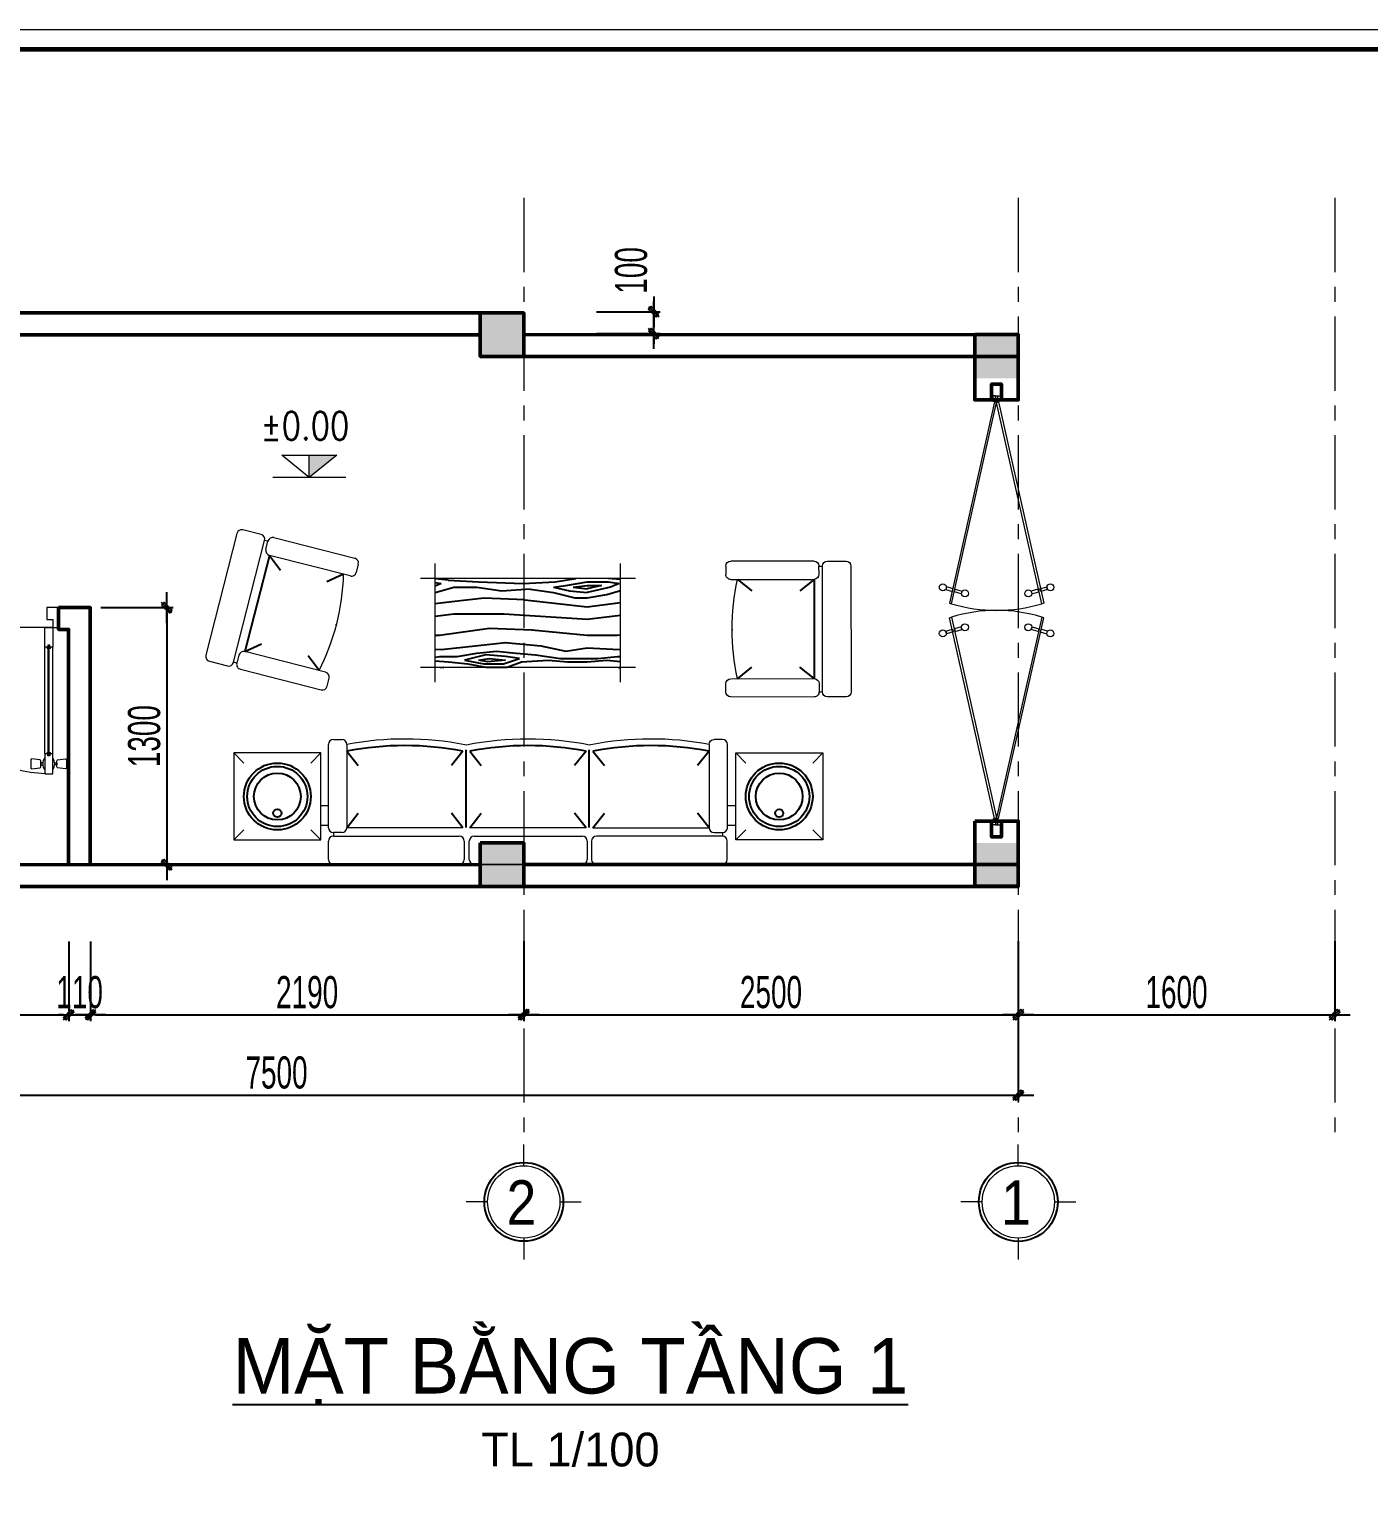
# Model space of a CAD drawing. Header units: millimetres. Extents: x 596422 to 1674380, y -367470 to 58862.
# Drawn here: x 1170166 to 1176937, y -24638 to -17213 of the extents above; entities that cross this region are included whole.
import ezdxf
from ezdxf.enums import TextEntityAlignment as Align

# ---------------------------------------------------------------- set-up
doc = ezdxf.new("R2010")
doc.units = ezdxf.units.MM
doc.header["$LTSCALE"] = 600
doc.header["$MEASUREMENT"] = 0
doc.linetypes.add('CENTER', pattern=[2, 1.25, -0.25, 0.25, -0.25])
doc.layers.get('0').update_dxf_attribs({"lineweight": 0})
doc.layers.get('Defpoints').update_dxf_attribs({"lineweight": 0})
for name, color, linetype, lineweight in [('0.15_Cua', 144, 'Continuous', 15), ('01-noithat', 33, 'Continuous', 15), ('cat1', 30, 'Continuous', 50), ('cot', 40, 'Continuous', 13), ('EG Dim', 8, 'Continuous', 18), ('EG Text2', 7, 'Continuous', 18), ('ISO', 33, 'Continuous', 15), ('LC ISO', 153, 'Continuous', 13), ('LC Text1', 3, 'Continuous', 20), ('LC Text2', 7, 'Continuous', 25), ('noithat', 125, 'Continuous', 9), ('truc', 76, 'CENTER', 9), ('VAT DUNG TV', 253, 'Continuous', 9)]:
    doc.layers.add(name, color=color, linetype=linetype, lineweight=lineweight)
for name, color, linetype in [('Khungten_LCDI', 7, 'Continuous'), ('Kichthuoc', 9, 'Continuous'), ('NETMANH', 44, 'Continuous')]:
    doc.layers.add(name, color=color, linetype=linetype)
doc.styles.add('EG 1', font='VHAVANB.TTF')
doc.styles.add('HOATBIF', font='hoatbif.shx', dxfattribs={"width": 0.65})
doc.styles.add('Khungten', font='VHAVAN.TTF', dxfattribs={"width": 0.9, "height": 5000})
doc.styles.add('LC 1', font='VHAVANB.TTF')
doc.styles.add('T1', font='Vnsimli.shx', dxfattribs={"width": 0.8})
doc.styles.add('Title', font='VHAVAN.TTF', dxfattribs={"width": 0.8})
doc.dimstyles.new('1-100', dxfattribs={"dimscale": 300, "dimtxt": 1.2, "dimasz": 0.25, "dimexe": 0.5, "dimexo": 0, "dimgap": 0.3, "dimtad": 1, "dimdec": 0, "dimzin": 0, "dimdsep": 46, "dimtxsty": 'HOATBIF', "dimblk1": 'DOT', "dimblk2": 'DOT', "dimsah": 1, "dimcen": -1, "dimdle": 1, "dimclrd": 256, "dimclre": 256, "dimclrt": 4, "dimadec": 3, "dimazin": 2, "dimtfac": 0.333333, "dimtdec": 0, "dimtix": 1, "dimtmove": 2, "dimatfit": 3, "dimldrblk": 'DOT', "dimfxl": 1, "dimtvp": 0.833333, "dimtolj": 1, "dimtzin": 0, "dimarcsym": 0})

# ---------------------------------------------------------------- blocks, each defined once
blk = doc.blocks.new('TIEUDE1')
at = {"layer": 'EG Text2', "color": 7, "style": 'EG 1'}
blk.add_attdef('TIªU§Ò', text='', height=5, dxfattribs=at).set_placement((0, 0), align=Align.BOTTOM_CENTER)
blk.add_attdef('TL', text='', height=3, dxfattribs=at).set_placement((0, -2), align=Align.TOP_CENTER)
blk = doc.blocks.new('TTRUC')
at = {"layer": 'ISO'}
for p, q in [((0, 6.37), (0, 10.13)), ((-6.37, 0), (-10.13, 0)), ((6.37, 0), (10.13, 0)), ((0, -6.37), (0, -10.13))]:
    blk.add_line(p, q, dxfattribs=at)
blk.add_circle((0, 0), 6.37, dxfattribs=at)
at = {"layer": 'Kichthuoc'}
blk.add_circle((0, 0), 6.95, dxfattribs=at)
blk = doc.blocks.new('DOT')
at = {"layer": 'Kichthuoc'}
blk.add_line((-3, 0), (3, 0), dxfattribs=at)
at = {"layer": 'Kichthuoc', "color": 4}
blk.add_line((-1, -1), (1, 1), dxfattribs=at)
blk.add_lwpolyline([(0.5, 1), (-1, -0.5), (-0.5, -1), (1, 0.5)], close=True, dxfattribs=at)
blk = doc.blocks.new('*D1135')
at = {"layer": 'Defpoints', "color": 0, "transparency": 16777216}
for p in [(1168475.5, -21824.4), (1170365.2, -21824.4), (1170365.2, -22196.1)]:
    blk.add_point(p, dxfattribs=at)
at = {"layer": 'EG Dim', "lineweight": -2, "transparency": 16777216}
for p, q in [((1168475.5, -21824.4), (1168475.5, -22228.6)), ((1170365.2, -21824.4), (1170365.2, -22228.6)), ((1168501.5, -22196.1), (1170339.2, -22196.1))]:
    blk.add_line(p, q, dxfattribs=at)
at = {"layer": 'EG Dim', "lineweight": -2, "transparency": 16777216, "xscale": 26, "yscale": 26, "zscale": 26, "rotation": 180}
blk.add_blockref('DOT', (1168475.5, -22196.1), dxfattribs=at)
at = {"layer": 'EG Dim', "lineweight": -2, "transparency": 16777216, "xscale": 26, "yscale": 26, "zscale": 26}
blk.add_blockref('DOT', (1170365.2, -22196.1), dxfattribs=at)
at = {"layer": 'EG Dim', "color": 4, "transparency": 16777216, "insert": (1169420.3, -22082.3), "char_height": 162.5, "attachment_point": 5, "style": 'HOATBIF'}
blk.add_mtext('\\A1;1890', dxfattribs=at)
blk = doc.blocks.new('_Dot')
at = {"color": 0, "linetype": 'ByBlock', "lineweight": -2}
blk.add_line((-0.5, 0), (-1, 0), dxfattribs=at)
at = {"color": 0, "linetype": 'ByBlock', "const_width": 0.5}
blk.add_lwpolyline([(-0.25, 0, 1), (0.25, 0, 1)], format="xyb", close=True, dxfattribs=at)
blk = doc.blocks.new('*D1136')
at = {"layer": 'Defpoints', "color": 0, "transparency": 16777216}
for p in [(1172665.6, -21823.9), (1175165.6, -21823.7), (1175165.6, -22195.6)]:
    blk.add_point(p, dxfattribs=at)
at = {"layer": 'EG Dim', "lineweight": -2, "transparency": 16777216}
for p, q in [((1172665.6, -21823.9), (1172665.6, -22228.1)), ((1175165.6, -21823.7), (1175165.6, -22228.1)), ((1172691.6, -22195.6), (1175139.6, -22195.6))]:
    blk.add_line(p, q, dxfattribs=at)
at = {"layer": 'EG Dim', "lineweight": -2, "transparency": 16777216, "xscale": 26, "yscale": 26, "zscale": 26, "rotation": 180}
blk.add_blockref('DOT', (1172665.6, -22195.6), dxfattribs=at)
at = {"layer": 'EG Dim', "lineweight": -2, "transparency": 16777216, "xscale": 26, "yscale": 26, "zscale": 26}
blk.add_blockref('DOT', (1175165.6, -22195.6), dxfattribs=at)
at = {"layer": 'EG Dim', "color": 4, "transparency": 16777216, "insert": (1173915.6, -22081.9), "char_height": 162.5, "attachment_point": 5, "style": 'HOATBIF'}
blk.add_mtext('\\A1;2500', dxfattribs=at)
blk = doc.blocks.new('*D1137')
at = {"layer": 'Defpoints', "color": 0, "transparency": 16777216}
for p in [(1167665.6, -21824.4), (1175165.6, -21823.7), (1175165.6, -22602.3)]:
    blk.add_point(p, dxfattribs=at)
at = {"layer": 'EG Dim', "lineweight": -2, "transparency": 16777216}
for p, q in [((1167665.6, -21824.4), (1167665.6, -22634.8)), ((1175165.6, -21823.7), (1175165.6, -22634.8)), ((1167691.6, -22602.3), (1175139.6, -22602.3))]:
    blk.add_line(p, q, dxfattribs=at)
at = {"layer": 'EG Dim', "lineweight": -2, "transparency": 16777216, "xscale": 26, "yscale": 26, "zscale": 26, "rotation": 180}
blk.add_blockref('DOT', (1167665.6, -22602.3), dxfattribs=at)
at = {"layer": 'EG Dim', "lineweight": -2, "transparency": 16777216, "xscale": 26, "yscale": 26, "zscale": 26}
blk.add_blockref('DOT', (1175165.6, -22602.3), dxfattribs=at)
at = {"layer": 'EG Dim', "color": 4, "transparency": 16777216, "insert": (1171415.6, -22488.6), "char_height": 162.5, "attachment_point": 5, "style": 'HOATBIF'}
blk.add_mtext('\\A1;7500', dxfattribs=at)
blk = doc.blocks.new('*U14')
for p, q in [((30, 640), (30, 100)), ((70, 640), (70, 100)), ((30, 0), (770, 0))]:
    blk.add_line(p, q)
at = {"color": 8, "lineweight": 9}
for p, q in [((47.5, 650), (47.5, 90)), ((52.5, 650), (52.5, 90))]:
    blk.add_line(p, q, dxfattribs=at)
for points in [[(5.1, 669.5), (-34.9, 665.5, -0.443716), (-40.4, 670.5), (-40.4, 709.5, -0.443716), (-34.9, 714.5), (5.1, 710.5, -0.385314), (9.6, 705.5), (9.6, 674.5, -0.385314)], [(94.9, 669.5), (134.9, 665.5, 0.443716), (140.4, 670.5), (140.4, 709.5, 0.443716), (134.9, 714.5), (94.9, 710.5, 0.385314), (90.4, 705.5), (90.4, 674.5, 0.385314)]]:
    blk.add_lwpolyline(points, format="xyb", close=True)
for points in [[(20.3, 685), (9.6, 685), (9.6, 695), (20.3, 695)], [(55, 640), (70, 640), (70, 740), (30, 740), (30, 640), (45, 640), (45, 650), (55, 650), (55, 640)], [(79.7, 685), (90.4, 685), (90.4, 695), (79.7, 695)], [(55, 100), (70, 100), (70, 0), (30, 0), (30, 100), (45, 100), (45, 90), (55, 90), (55, 100)]]:
    blk.add_lwpolyline(points)
for points in [[(30, 0), (0, 0), (0, -100), (60, -100), (60, -40), (30, -40)], [(770, 0), (800, 0), (800, -100), (740, -100), (740, -40), (770, -40)]]:
    blk.add_lwpolyline(points, close=True)
for centre, start, end in [((70, 690), 143.1301, 216.8699), ((30, 690), 323.1301, 36.8699)]:
    blk.add_arc(centre, 50, start, end)
for centre, radius, start, end in [((30, 0), 740, 0, 90), ((47, 640.9), 8.25, 186.43423, 273.2898), ((53, 640.9), 8.25, 266.7102, 353.56577), ((47, 99.1), 8.25, 86.7102, 173.56577), ((53, 99.1), 8.25, 6.43423, 93.2898)]:
    blk.add_arc(centre, radius, start, end, dxfattribs=at)
blk = doc.blocks.new('LCDI-new')
at = {"layer": 'Defpoints', "lineweight": 0}
blk.add_lwpolyline([(-1626044.71, 488105.01), (-1626044.71, 488402.01), (-1625624.71, 488402.01), (-1625624.71, 488105.01)], close=True, dxfattribs=at)
at = {"layer": 'Khungten_LCDI', "color": 5, "lineweight": 60}
blk.add_lwpolyline([(-1626032.71, 488107.01), (-1626032.71, 488400.01), (-1625626.71, 488400.01), (-1625626.71, 488107.01)], close=True, dxfattribs=at)
at = {"color": 2, "style": 'Title', "width": 1.824646}
for tag, p, p2 in [('TENBANVE1', (-1625663.58, 488164.65), (-1625629.32, 488164.65)), ('TENBANVE2', (-1625663.58, 488157.89), (-1625629.32, 488157.89))]:
    blk.add_attdef(tag, text='', height=2.5, dxfattribs=at).set_placement(p, p2, align=Align.FIT)
at = {"color": 7, "style": 'Khungten', "width": 0.8}
for tag, p in [('REVISION', (-1625637.72, 488146.05)), ('NGAYHT', (-1625637.25, 488137.42))]:
    blk.add_attdef(tag, text='', height=2, dxfattribs=at).set_placement(p, align=Align.CENTER)
at = {"color": 2, "style": 'Title', "width": 0.7}
blk.add_attdef('SOBANVE', text='', height=2.5, dxfattribs=at).set_placement((-1625637.09, 488114.55), align=Align.CENTER)
blk = doc.blocks.new('b11')
for p, q in [((362.6, 2122.4), (362.6, 2028.1)), ((2353.6, 2147.5), (387.6, 2147.5)), ((1048.7, 2028.1), (1048.7, 2122.4)), ((1070.4, 2028.1), (1070.4, 2122.4)), ((1095.5, 2147.5), (1641.9, 2147.5)), ((1666.9, 2122.4), (1666.9, 2028.1)), ((1692.5, 2028.1), (1692.5, 2122.4)), ((1717.5, 2147.5), (2353.6, 2147.5)), ((2378.7, 2122.4), (2378.7, 2028.1)), ((362.1, 1960.7), (362.1, 1539.5)), ((387.1, 1985.7), (387.6, 2003.1)), ((429.6, 1985.7), (387.1, 1985.7)), ((387.6, 2003.1), (1023.7, 2003.1)), ((454.6, 1539.5), (454.6, 1960.7)), ((1042.5, 1960.7), (454.6, 1960.7)), ((1076.7, 1960.7), (1664.5, 1960.7)), ((1641.9, 2003.1), (1095.5, 2003.1)), ((1698.8, 1960.7), (2286.6, 1960.7)), ((2353.6, 2003.1), (1717.5, 2003.1)), ((2286.6, 1539.5), (2286.6, 1960.7)), ((2311.6, 1985.7), (2354.1, 1985.7)), ((2354.1, 1985.7), (2353.6, 2003.1)), ((2379.1, 1960.7), (2379.1, 1539.5)), ((387.1, 1514.5), (429.6, 1514.5)), ((1051.9, 1541.3), (1059.6, 1542.8)), ((1681.6, 1542.8), (1689.3, 1541.3)), ((2286.6, 1538.7), (2281.9, 1538.7)), ((2354.1, 1514.5), (2311.6, 1514.5)), ((-262.8, 637.7), (-263.4, 1273.8)), ((-238.3, 1298.9), (-144.1, 1299)), ((-101.6, 1274.4), (-119, 1273.9)), ((-119, 1273.9), (-118.4, 637.8)), ((-101.6, 1232), (-101.6, 1274.4)), ((-76.6, 1299.5), (344.6, 1299.9)), ((369.7, 1274.9), (369.7, 1232.4)), ((2824.2, 1159.8), (2416.1, 1263.9)), ((344.7, 1207.3), (-76.5, 1206.9)), ((901.9, 1225.4), (901.9, 625.4)), ((1839.4, 1225.4), (1839.4, 625.4)), ((2385.6, 1245.8), (2375.1, 1204.7)), ((826.9, 1150.4), (1914.4, 1150.4)), ((2393.2, 1174.2), (2801.3, 1070.1)), ((2859, 1124.5), (2701.7, 508.2)), ((2831.8, 1088.2), (2842.3, 1129.3)), ((2842.3, 1129.3), (2859, 1124.5)), ((2980.8, 1119.3), (2889.5, 1142.6)), ((333.7, 1058.9), (336.1, 1058.9)), ((2841.7, 472.5), (2998.9, 1088.9)), ((2367.3, 1027.7), (2364.9, 1028.3)), ((333.8, 960.6), (336.2, 960.6)), ((2343, 932.4), (2340.6, 933.1)), ((333.9, 862.4), (336.3, 862.4)), ((2318.7, 837.2), (2316.3, 837.8)), ((-101.1, 679.8), (-101, 637.4)), ((345.1, 705.3), (-76, 704.9)), ((370.2, 637.8), (370.2, 680.3)), ((826.9, 700.4), (1914.4, 700.4)), ((2228.2, 628.5), (2238.7, 669.7)), ((2269.1, 687.8), (2677.2, 583.7)), ((-143.4, 612.8), (-237.7, 612.7)), ((-101, 637.4), (-118.4, 637.8)), ((-75.9, 612.3), (345.2, 612.7)), ((2654.3, 494), (2246.2, 598.1)), ((2695.3, 553.2), (2684.8, 512)), ((2684.8, 512), (2701.7, 508.2)), ((2719.8, 477.7), (2811.2, 454.4))]:
    blk.add_line(p, q)
for points in [[(-119.8, 1583), (-119.8, 2022.6), (319.8, 2022.6), (319.8, 1583)], [(2857.1, 1583), (2857.1, 2022.6), (2417.5, 2022.6), (2417.5, 1583)]]:
    blk.add_lwpolyline(points, close=True)
for points in [[(-69.1, 1971.9), (-119.8, 2022.6)], [(269.1, 1971.9), (319.8, 2022.6)], [(2468.2, 1971.9), (2417.5, 2022.6)], [(2806.4, 1971.9), (2857.1, 2022.6)], [(319.8, 1950), (362.1, 1950)], [(2379.1, 1950), (2417.5, 1950)], [(319.8, 1850), (362.1, 1850)], [(2379.1, 1850), (2417.5, 1850)], [(-119.8, 1583), (-69.1, 1633.7)], [(269.1, 1633.7), (319.8, 1583)], [(2468.2, 1633.7), (2417.5, 1583)], [(2857.1, 1583), (2806.4, 1633.7)]]:
    blk.add_lwpolyline(points)
for centre, major_axis, start_param, end_param in [((387.6, 2122.4), (-17.7, -17.7), 3.926991, 5.497787), ((1023.7, 2122.4), (17.7, -17.7), 0.785398, 2.356194), ((1095.5, 2122.4), (-17.7, -17.7), 3.926991, 5.497787), ((1641.9, 2122.4), (17.7, -17.7), 0.785398, 2.356194), ((1717.5, 2122.4), (-17.7, -17.7), 3.926991, 5.497787), ((2353.6, 2122.4), (17.7, -17.7), 0.785398, 2.356194), ((387.6, 2028.1), (-17.7, -17.7), 5.497787, 7.068583), ((1023.7, 2028.1), (17.7, -17.7), -0.785398, 0.785398), ((1095.5, 2028.1), (17.7, -17.7), 3.926991, 5.497787), ((1641.9, 2028.1), (-17.7, -17.7), 0.785398, 2.356194), ((1717.5, 2028.1), (17.7, -17.7), 3.926991, 5.497787), ((2353.6, 2028.1), (-17.7, -17.7), 0.785398, 2.356194), ((387.1, 1960.7), (-17.7, -17.7), 3.926991, 5.497787), ((429.6, 1960.7), (17.7, -17.7), 0.785398, 2.356194), ((2311.6, 1960.7), (-17.7, -17.7), 3.926991, 5.497787), ((2354.1, 1960.7), (17.7, -17.7), 0.785398, 2.356194), ((387.1, 1539.5), (-17.7, -17.7), 5.497787, 7.068583), ((748.6, 3116.4), (-1134.2, -1134.2), 0.601126, 0.975684), ((1370.6, 3116.4), (1134.2, -1134.2), -0.98054, -0.590256), ((1992.7, 3116.4), (1134.2, -1134.2), -0.975684, -0.601126), ((2311.6, 1539.5), (-17.7, -17.7), 5.497787, 7.068583), ((2354.1, 1539.5), (-17.7, -17.7), 0.785398, 2.356194), ((2409.9, 1239.6), (-21.5, -12.8), 3.926076, 5.496872), ((2399.4, 1198.5), (12.8, -21.5), 3.926076, 5.496872), ((3439.1, 648.3), (1101.9, -281), 2.918938, 3.364057), ((2818, 1135.5), (-21.5, -12.8), 2.355279, 3.926076), ((2883.3, 1118.4), (-21.5, -12.8), 3.926076, 5.496872), ((2974.6, 1095), (12.8, -21.5), 0.784483, 2.355279), ((2807.5, 1094.4), (-21.5, -12.8), 0.784483, 2.355279), ((2262.9, 663.5), (12.8, -21.5), 2.355279, 3.926076), ((2252.4, 622.3), (12.8, -21.5), 3.926076, 5.496872), ((2671, 559.4), (12.8, -21.5), 0.784483, 2.355279), ((2660.5, 518.2), (12.8, -21.5), -0.786313, 0.784483), ((2726, 502), (12.8, -21.5), 3.926076, 5.496872), ((2817.4, 478.7), (-21.5, -12.8), 0.784483, 2.355279)]:
    blk.add_ellipse(centre, major_axis=major_axis, ratio=1, start_param=start_param, end_param=end_param)
at = {"extrusion": (0, 0, -1)}
for centre, major_axis, start_param, end_param in [((429.6, 1539.5), (17.7, -17.7), 5.497787, 7.068583), ((-238.3, 1273.8), (-17.7, -17.7), 0.784483, 2.355279), ((-144, 1273.9), (17.7, -17.7), 3.926076, 5.496872), ((-76.5, 1274.5), (17.7, -17.7), 2.355279, 3.926076), ((344.6, 1274.8), (17.7, -17.7), 3.926076, 5.496872), ((-76.5, 1232), (17.7, -17.7), 0.784483, 2.355279), ((-798.5, 955.3), (-1137.2, -0.9), 2.918938, 3.364057), ((344.6, 1232.4), (-17.7, -17.7), 3.926076, 5.496872), ((-76, 679.9), (-17.7, -17.7), 0.784483, 2.355279), ((345.1, 680.3), (-17.7, -17.7), 2.355279, 3.926076), ((-237.7, 637.7), (17.7, -17.7), 0.784483, 2.355279), ((-143.5, 637.8), (-17.7, -17.7), 3.926076, 5.496872), ((-76, 637.4), (-17.7, -17.7), -0.786313, 0.784483), ((345.2, 637.8), (-17.7, -17.7), 3.926076, 5.496872)]:
    blk.add_ellipse(centre, major_axis=major_axis, ratio=1, start_param=start_param, end_param=end_param, dxfattribs=at)
at = {"layer": 'NETMANH'}
for p, q in [((454.6, 1960.7), (513, 1888.1)), ((1042.5, 1960.7), (984.1, 1888.1)), ((1060.3, 1960), (1060.3, 1567)), ((1076.7, 1960.7), (1135.1, 1888.1)), ((1076.7, 1960.7), (1135.1, 1888.1)), ((1664.5, 1960.7), (1606.1, 1888.1)), ((1682.3, 1960), (1682.3, 1567)), ((1698.8, 1960.7), (1757.2, 1888.1)), ((2286.6, 1960.7), (2228.2, 1888.1)), ((454.6, 1573.8), (513, 1646.4)), ((1042.5, 1573.8), (984.1, 1646.4)), ((1076.7, 1573.8), (1135.1, 1646.4)), ((1664.5, 1573.8), (1606.1, 1646.4)), ((1698.8, 1573.8), (1757.2, 1646.4)), ((2286.6, 1573.8), (2228.2, 1646.4)), ((-76, 704.9), (-76.5, 1206.9)), ((-76.5, 1206.9), (-3.9, 1148.6)), ((310.4, 1207.3), (237.9, 1148.8)), ((2426.5, 1165.7), (2482.3, 1091.2)), ((2677.2, 583.7), (2801.3, 1070.1)), ((2801.3, 1070.1), (2716.6, 1031.4)), ((-76, 704.9), (-3.5, 763.4)), ((310.8, 705.3), (238.2, 763.6)), ((2302.4, 679.3), (2387.1, 717.9)), ((2677.2, 583.7), (2621.3, 658.2))]:
    blk.add_line(p, q, dxfattribs=at)
for points in [[(912.2, 1150.4), (901.9, 1149.9)], [(971.5, 1113.7), (901.9, 1120.1)], [(1070.7, 1122.8), (971.7, 1113.8)], [(1169.6, 1122.7), (1070.6, 1122.7)], [(1268.5, 1113.7), (1169.5, 1122.7)], [(1403.7, 1122.7), (1268.7, 1113.7)], [(1475.7, 1149.6), (1403.7, 1122.6)], [(1493.6, 1131.7), (1412.6, 1104.7)], [(1583.6, 1149.7), (1475.6, 1149.7)], [(1484.4, 1113.7), (1574.4, 1122.7)], [(1565.7, 1104.8), (1484.7, 1113.8)], [(1592.6, 1131.7), (1493.6, 1131.7)], [(1574.5, 1122.7), (1619.5, 1113.7)], [(1673.5, 1131.7), (1583.5, 1149.7)], [(1691.8, 1113.7), (1592.8, 1131.7)], [(1772.5, 1122.7), (1673.5, 1131.7)], [(1839.4, 1116.7), (1772.5, 1122.7)], [(1799.7, 1149.6), (1793.9, 1150.4)], [(1812.2, 1150.4), (1799.5, 1149.7)], [(917.6, 1095.7), (901.9, 1095.7)], [(908.8, 1059.5), (901.9, 1058.7)], [(1070.9, 1050.6), (908.9, 1059.6)], [(1016.7, 1104.8), (917.7, 1095.8)], [(1205.6, 1104.7), (1070.6, 1104.7), (1016.6, 1104.7)], [(1178.8, 1068.7), (1070.8, 1050.7)], [(1304.6, 1041.7), (1178.6, 1068.7)], [(1331.5, 1086.6), (1205.5, 1104.6)], [(1484.8, 1023.7), (1304.8, 1041.7)], [(1430.5, 1077.7), (1331.5, 1086.7)], [(1412.6, 1104.7), (1484.6, 1095.7)], [(1529.5, 1068.7), (1430.5, 1077.7)], [(1637.2, 1041.8), (1484.2, 1023.8)], [(1484.5, 1095.7), (1583.5, 1086.7)], [(1628.7, 1077.8), (1529.7, 1068.8)], [(1619.6, 1113.7), (1565.6, 1104.7)], [(1583.7, 1086.7), (1691.7, 1113.7)], [(1727.4, 1095.7), (1628.4, 1077.7)], [(1808.8, 1059.5), (1637.8, 1041.5)], [(1817.6, 1095.7), (1727.6, 1095.7)], [(1839.4, 1057.9), (1808.9, 1059.6)], [(1839.4, 1097.7), (1817.7, 1095.8)], [(917.5, 987.6), (901.9, 985.3)], [(1070.6, 987.7), (917.6, 987.7)], [(1349.9, 960.6), (1070.9, 987.6)], [(1817.5, 987.6), (1565.5, 951.6)], [(1839.4, 987.7), (1817.6, 987.7)], [(1070.6, 906.6), (901.9, 886.4)], [(1493.1, 879.2), (1070.1, 906.2)], [(1565.6, 951.9), (1349.6, 960.9)], [(1070.6, 843.7), (901.9, 822.6)], [(1385.9, 807.9), (1070.9, 843.9)], [(1745.6, 879.7), (1493.6, 879.7)], [(1754.5, 816.8), (1592.5, 798.8)], [(1839.4, 890.9), (1745.6, 879.6)], [(1839.4, 827.3), (1754.6, 816.7)], [(971.6, 780.8), (901.9, 760.8)], [(908.6, 726.6), (953.6, 744.6)], [(953.5, 744.6), (1070.5, 771.6)], [(1070.4, 798.7), (971.4, 780.7)], [(998.6, 735.7), (1070.6, 753.7)], [(1133.6, 798.7), (1070.6, 798.7)], [(1142.6, 744.7), (1070.6, 753.7)], [(1142.6, 744.7), (1070.6, 735.7)], [(1160.8, 762.7), (1070.8, 771.7)], [(1241.6, 771.7), (1133.6, 798.7)], [(1241.7, 744.6), (1160.7, 762.6)], [(1241.5, 744.6), (1178.5, 735.6)], [(1358.7, 753.8), (1241.7, 771.8)], [(1502.9, 762.6), (1358.9, 753.6)], [(1592.5, 798.5), (1385.5, 807.5)], [(1628.5, 744.6), (1502.5, 762.6)], [(1745.6, 744.7), (1628.6, 744.7)], [(1839.4, 771.5), (1745.6, 744.8)], [(901.9, 706.1), (964, 700.4)], [(962.6, 717.7), (908.6, 726.7)], [(1070.6, 717.7), (962.6, 717.7)], [(1070.6, 735.7), (998.6, 735.7)], [(1178.8, 735.7), (1070.8, 717.7)], [(1232.6, 717.7), (1129.1, 700.4)], [(1394.3, 726.6), (1232.3, 717.6)], [(1619.6, 717.6), (1394.6, 726.6)], [(1772.9, 708.6), (1619.9, 717.6)], [(1772.5, 708.7), (1839.4, 702.7)], [(1808.6, 726.6), (1839.4, 738.9)], [(1839.4, 721.5), (1808.6, 726.7)]]:
    blk.add_lwpolyline(points, dxfattribs=at)
for centre, radius in [((100, 1802.8), 169.1), ((100, 1802.8), 152.2), ((2637.3, 1802.8), 169.1), ((2637.3, 1802.8), 152.2), ((100, 1802.8), 118.4), ((100, 1887.4), 20.3), ((2637.3, 1802.8), 118.4), ((2637.3, 1887.4), 20.3)]:
    blk.add_circle(centre, radius, dxfattribs=at)
for centre, major_axis, start_param, end_param in [((748.6, 3099.7), (-1098.8, -1098.8), 0.595113, 0.975684), ((1370.6, 3099.7), (-1098.8, -1098.8), 0.595113, 0.975684), ((1992.7, 3099.7), (1098.8, -1098.8), -0.975684, -0.595113)]:
    blk.add_ellipse(centre, major_axis=major_axis, ratio=1, start_param=start_param, end_param=end_param, dxfattribs=at)
blk = doc.blocks.new('Caodo1')
at = {"layer": 'LC Text1'}
blk.add_hatch(color=256, dxfattribs=at).paths.add_polyline_path([(0, 200), (0, 0), (243, 200)])
for p, q in [((0, 0), (0, 200)), ((324, 0), (-324, 0))]:
    blk.add_line(p, q, dxfattribs=at)
blk.add_lwpolyline([(-243, 200), (243, 200), (0, 0), (0, 0)], close=True, dxfattribs=at)
at = {"layer": 'LC Text1', "style": 'T1', "width": 0.8}
blk.add_attdef('%%P0,00', text='', height=250, dxfattribs=at).set_placement((-39, 460), align=Align.MIDDLE_CENTER)
blk = doc.blocks.new('*D1057')
at = {"layer": 'Defpoints', "color": 0, "transparency": 16777216}
for p in [(1173033, -18640.8), (1173322.4, -18640.8), (1173033, -18750.8)]:
    blk.add_point(p, dxfattribs=at)
at = {"layer": 'EG Dim', "lineweight": -2, "transparency": 16777216}
for p, q in [((1173322.4, -18614.8), (1173322.4, -18588.8)), ((1173033, -18640.8), (1173354.9, -18640.8)), ((1173322.4, -18750.8), (1173322.4, -18640.8)), ((1173033, -18750.8), (1173354.9, -18750.8)), ((1173322.4, -18776.8), (1173322.4, -18802.8))]:
    blk.add_line(p, q, dxfattribs=at)
at = {"layer": 'EG Dim', "lineweight": -2, "transparency": 16777216, "xscale": 26, "yscale": 26, "zscale": 26}
for p, rotation in [((1173322.4, -18640.8), 270), ((1173322.4, -18750.8), 90)]:
    blk.add_blockref('DOT', p, dxfattribs=dict(at, rotation=rotation))
at = {"layer": 'EG Dim', "color": 4, "transparency": 16777216, "insert": (1173208.7, -18431.4), "char_height": 162.5, "attachment_point": 5, "rotation": 90, "style": 'HOATBIF'}
blk.add_mtext('\\A1;100', dxfattribs=at)
blk = doc.blocks.new('*D1052')
at = {"layer": 'Defpoints', "color": 0, "transparency": 16777216}
for p in [(1170365.2, -21824.4), (1170475.2, -21824.4), (1170475.2, -22196.1)]:
    blk.add_point(p, dxfattribs=at)
at = {"layer": 'EG Dim', "lineweight": -2, "transparency": 16777216}
for p, q in [((1170365.2, -21824.4), (1170365.2, -22228.6)), ((1170475.2, -21824.4), (1170475.2, -22228.6)), ((1170339.2, -22196.1), (1170313.2, -22196.1)), ((1170365.2, -22196.1), (1170475.2, -22196.1)), ((1170501.2, -22196.1), (1170527.2, -22196.1))]:
    blk.add_line(p, q, dxfattribs=at)
at = {"layer": 'EG Dim', "lineweight": -2, "transparency": 16777216, "xscale": 26, "yscale": 26, "zscale": 26}
blk.add_blockref('DOT', (1170365.2, -22196.1), dxfattribs=at)
at = {"layer": 'EG Dim', "lineweight": -2, "transparency": 16777216, "xscale": 26, "yscale": 26, "zscale": 26, "rotation": 180}
blk.add_blockref('DOT', (1170475.2, -22196.1), dxfattribs=at)
at = {"layer": 'EG Dim', "color": 4, "transparency": 16777216, "insert": (1170420.2, -22082.3), "char_height": 162.5, "attachment_point": 5, "style": 'HOATBIF'}
blk.add_mtext('\\A1;110', dxfattribs=at)
blk = doc.blocks.new('*D1053')
at = {"layer": 'Defpoints', "color": 0, "transparency": 16777216}
for p in [(1170475.2, -21824.4), (1172665.6, -21823.9), (1172665.6, -22196.1)]:
    blk.add_point(p, dxfattribs=at)
at = {"layer": 'EG Dim', "lineweight": -2, "transparency": 16777216}
for p, q in [((1170475.2, -21824.4), (1170475.2, -22228.6)), ((1172665.6, -21823.9), (1172665.6, -22228.6)), ((1170501.2, -22196.1), (1172639.6, -22196.1))]:
    blk.add_line(p, q, dxfattribs=at)
at = {"layer": 'EG Dim', "lineweight": -2, "transparency": 16777216, "xscale": 26, "yscale": 26, "zscale": 26, "rotation": 180}
blk.add_blockref('DOT', (1170475.2, -22196.1), dxfattribs=at)
at = {"layer": 'EG Dim', "lineweight": -2, "transparency": 16777216, "xscale": 26, "yscale": 26, "zscale": 26}
blk.add_blockref('DOT', (1172665.6, -22196.1), dxfattribs=at)
at = {"layer": 'EG Dim', "color": 4, "transparency": 16777216, "insert": (1171570.4, -22082.3), "char_height": 162.5, "attachment_point": 5, "style": 'HOATBIF'}
blk.add_mtext('\\A1;2190', dxfattribs=at)
blk = doc.blocks.new('cuongluc')
at = {"layer": 'VAT DUNG TV'}
for points in [[(-6, -16), (-6, 0), (-22, 0), (-22, -16)], [(6, 0), (6, -32), (-6, -32), (-6, 0)], [(6, -16), (6, 0), (22, 0), (22, -16)], [(-10.7, -34.2), (-270.7, -1190.2), (-259.3, -1194.1), (0.7, -38.1)], [(-6, -16), (-6, -32), (-22, -32), (-22, -16)], [(12, -34.2), (272, -1190.2), (260.7, -1194.1), (0.7, -38.1)], [(-286.9, -1097.3), (-291.1, -1112.7), (-252.5, -1123.3), (-248.3, -1107.8)], [(-198.1, -1121.5), (-202.4, -1136.9), (-240.9, -1126.4), (-236.7, -1111)], [(199.5, -1121.5), (203.7, -1136.9), (242.3, -1126.4), (238.1, -1111)], [(288.2, -1097.3), (292.4, -1112.7), (253.8, -1123.3), (249.6, -1107.8)], [(-287.2, -1366.8), (-291.4, -1351.4), (-252.8, -1340.9), (-248.6, -1356.3)], [(-10.7, -2429), (-270.7, -1275.2), (-259.3, -1271.3), (0.7, -2425.1)], [(-198.5, -1342.6), (-202.7, -1327.2), (-241.3, -1337.7), (-237, -1353.1)], [(12, -2429), (272, -1275.2), (260.7, -1271.3), (0.7, -2425.1)], [(199.8, -1342.6), (204, -1327.2), (242.6, -1337.7), (238.4, -1353.1)], [(288.5, -1366.8), (292.7, -1351.4), (254.1, -1340.9), (249.9, -1356.3)], [(-6, -2448), (-6, -2432), (-22, -2432), (-22, -2448)], [(6, -2464), (6, -2432), (-6, -2432), (-6, -2464)], [(-6, -2448), (-6, -2464), (-22, -2464), (-22, -2448)], [(6, -2448), (6, -2464), (22, -2464), (22, -2448)]]:
    blk.add_lwpolyline(points, close=True, dxfattribs=at)
for centre in [(-308.3, -1099.8), (309.6, -1099.8), (-181, -1134.5), (182.3, -1134.5), (-308.6, -1364.4), (-181.3, -1329.6), (182.6, -1329.6), (309.9, -1364.4)]:
    blk.add_circle(centre, 20, dxfattribs=at)
for centre, radius, start, end in [((0.7, -322.7), 909.3, 253.38478, 286.61522), ((0.7, -2110.6), 878.6, 72.78618, 107.21382)]:
    blk.add_arc(centre, radius, start, end, dxfattribs=at)
blk = doc.blocks.new('*D1046')
at = {"layer": 'Defpoints', "color": 0, "transparency": 16777216}
for p in [(1170526.6, -20136.7), (1170526.7, -21436.7), (1170860.9, -21436.7)]:
    blk.add_point(p, dxfattribs=at)
at = {"layer": 'EG Dim', "lineweight": -2, "transparency": 16777216}
for p, q in [((1170526.6, -20136.7), (1170893.4, -20136.7)), ((1170860.9, -20162.7), (1170860.9, -21410.7)), ((1170526.7, -21436.7), (1170893.4, -21436.7))]:
    blk.add_line(p, q, dxfattribs=at)
at = {"layer": 'EG Dim', "lineweight": -2, "transparency": 16777216, "xscale": 26, "yscale": 26, "zscale": 26}
for p, rotation in [((1170860.9, -20136.7), 90), ((1170860.9, -21436.7), 270)]:
    blk.add_blockref('DOT', p, dxfattribs=dict(at, rotation=rotation))
at = {"layer": 'EG Dim', "color": 4, "transparency": 16777216, "insert": (1170747.1, -20786.7), "char_height": 162.5, "attachment_point": 5, "rotation": 90, "style": 'HOATBIF'}
blk.add_mtext('\\A1;1300', dxfattribs=at)
blk = doc.blocks.new('*D1026')
at = {"layer": 'Defpoints', "color": 0, "transparency": 16777216}
for p in [(1175165.6, -21823.9), (1176765.6, -21823.9), (1176765.6, -22195.6)]:
    blk.add_point(p, dxfattribs=at)
at = {"layer": 'EG Dim', "lineweight": -2, "transparency": 16777216}
for p, q in [((1175165.6, -21823.9), (1175165.6, -22228.1)), ((1176765.6, -21823.9), (1176765.6, -22228.1)), ((1175191.6, -22195.6), (1176739.6, -22195.6))]:
    blk.add_line(p, q, dxfattribs=at)
at = {"layer": 'EG Dim', "lineweight": -2, "transparency": 16777216, "xscale": 26, "yscale": 26, "zscale": 26, "rotation": 180}
blk.add_blockref('DOT', (1175165.6, -22195.6), dxfattribs=at)
at = {"layer": 'EG Dim', "lineweight": -2, "transparency": 16777216, "xscale": 26, "yscale": 26, "zscale": 26}
blk.add_blockref('DOT', (1176765.6, -22195.6), dxfattribs=at)
at = {"layer": 'EG Dim', "color": 4, "transparency": 16777216, "insert": (1175965.6, -22081.9), "char_height": 162.5, "attachment_point": 5, "style": 'HOATBIF'}
blk.add_mtext('\\A1;1600', dxfattribs=at)

msp = doc.modelspace()

# ---------------------------------------------------------------- hatches: boundary and pattern name
at = {"layer": 'cot', "transparency": 33554687}
h = msp.add_hatch(color=256, dxfattribs=at)
h.dxf.hatch_style = 1
h.paths.add_polyline_path([(1172445.3, -18866.5), (1172665.3, -18866.5), (1172665.3, -18646.5), (1172445.3, -18646.5)])
h = msp.add_hatch(color=256, dxfattribs=at)
h.dxf.hatch_style = 1
h.paths.add_polyline_path([(1174945.3, -18976.5), (1175165.3, -18976.5), (1175165.3, -18756.5), (1174945.3, -18756.5)])
h = msp.add_hatch(color=256, dxfattribs=at)
h.dxf.hatch_style = 1
h.paths.add_polyline_path([(1172445.6, -21546.5), (1172665.6, -21546.5), (1172665.6, -21326.5), (1172445.6, -21326.5)])
h = msp.add_hatch(color=256, dxfattribs=at)
h.dxf.hatch_style = 1
h.paths.add_polyline_path([(1174945.6, -21546.5), (1175165.6, -21546.5), (1175165.6, -21326.5), (1174945.6, -21326.5)])

# ---------------------------------------------------------------- linework, layer by layer
at = {"layer": 'cat1'}
for p, q in [((1172665.4, -18646.5), (1167665.4, -18646.9)), ((1172445.4, -18756.5), (1167885.4, -18756.9)), ((1172665.4, -18756.5), (1175165.4, -18756.3)), ((1172665.4, -18756.5), (1172665.4, -18756.5)), ((1172665.4, -18866.5), (1175165.4, -18866.3)), ((1172445.6, -21436.5), (1167885.6, -21436.9)), ((1175165.6, -21436.3), (1172665.6, -21436.5)), ((1175165.6, -21436.1), (1175165.6, -21436.1)), ((1175165.6, -21546.3), (1167665.6, -21546.9))]:
    msp.add_line(p, q, dxfattribs=at)
for points in [[(1172445.4, -18646.5), (1172665.4, -18646.5), (1172665.4, -18866.5), (1172445.4, -18866.5), (1172445.4, -18646.5)], [(1172445.4, -18646.5), (1172445.4, -18646.5)], [(1174945.4, -18756.3), (1175165.4, -18756.3), (1175165.4, -19086.3), (1174945.4, -19086.3), (1174945.4, -18756.3)], [(1170474.2, -21436.7), (1170474.2, -20136.7), (1170314.2, -20136.7)], [(1170314.2, -20136.7), (1170314.2, -20246.7), (1170364.2, -20246.7), (1170364.2, -21436.7)], [(1174945.6, -21216.1), (1175165.6, -21216.1), (1175165.6, -21546.1), (1174945.6, -21546.1), (1174945.6, -21216.1)], [(1172445.6, -21326.5), (1172665.6, -21326.5), (1172665.6, -21546.5), (1172445.6, -21546.5), (1172445.6, -21326.5)]]:
    msp.add_lwpolyline(points, dxfattribs=at)
for points in [[(1175030.4, -19086.3), (1175080.4, -19086.3), (1175080.4, -19006.3), (1175030.4, -19006.3)], [(1175030.4, -21216.1), (1175080.4, -21216.1), (1175080.4, -21296.1), (1175030.4, -21296.1)]]:
    msp.add_lwpolyline(points, close=True, dxfattribs=at)
at = {"layer": 'noithat'}
msp.add_lwpolyline([(1172445.6, -21436.8), (1170474.2, -21436.7), (1170474.2, -20136.7)], dxfattribs=at)
at = {"layer": 'truc', "ltscale": 0.5}
for p, q in [((1172665.3, -18064.9), (1172665.7, -22851.3)), ((1175165.3, -18064.9), (1175165.7, -22851.3)), ((1176765.3, -18064.9), (1176765.7, -22851.3))]:
    msp.add_line(p, q, dxfattribs=at)

# ---------------------------------------------------------------- block references
at = {"layer": '0.15_Cua', "rotation": 180}
msp.add_blockref('*U14', (1170314.2, -20236.7), dxfattribs=at)
at = {"layer": '01-noithat', "rotation": 180}
msp.add_blockref('b11', (1174057.1, -19288.9), dxfattribs=at)
at = {"layer": 'Kichthuoc', "xscale": 50.00000000005321, "yscale": 50.00000000005321, "zscale": 50.00000000005321}
msp.add_blockref('LCDI-new', (82465204.8, -24437313), dxfattribs=at)
at = {"layer": 'LC ISO', "xscale": 28.69141044115101, "yscale": 28.69141044115101, "zscale": 28.69141044115101}
for p in [(1172665.7, -23142), (1175165.8, -23142.2)]:
    msp.add_blockref('TTRUC', p, dxfattribs=at)
at = {"layer": 'LC Text1'}
ref = msp.add_blockref('Caodo1', (1171581.5, -19479), dxfattribs=dict(at, xscale=0.5693039145164066, yscale=0.5693039145164066, zscale=0.5693039145164066))
ref.add_attrib('%%P0,00', '%%p0.00', dxfattribs={"layer": 'LC Text2', "height": 142.33, "style": 'T1', "width": 0.8}).set_placement((1171559.2, -19217.4), align=Align.MIDDLE_CENTER)
at = {"layer": 'LC Text2'}
ref = msp.add_blockref('TIEUDE1', (1172901.4, -24195.1), dxfattribs=dict(at, xscale=56.93620215211323, yscale=56.93620215211323, zscale=56.93620215211323))
ref.add_attrib('TIªU§Ò', '%%UmÆt b»ng tÇng 1', dxfattribs={"color": 7, "height": 280.377, "style": 'LC 1'}).set_placement((1172901.4, -24195.1), align=Align.BOTTOM_CENTER)
ref.add_attrib('TL', 'TL 1/100', dxfattribs={"color": 7, "height": 170.81, "style": 'LC 1'}).set_placement((1172901.4, -24308.9), align=Align.TOP_CENTER)
at = {"layer": 'VAT DUNG TV', "xscale": 0.88, "yscale": 0.88, "zscale": 0.88}
msp.add_blockref('cuongluc', (1175055.6, -19066.4), dxfattribs=at)

# ---------------------------------------------------------------- texts
at = {"layer": 'LC Text1', "ltscale": 0.2, "style": 'LC 1', "width": 0.9}
for s, p in [('2', (1172653.7, -23324.8)), ('1', (1175153.7, -23325))]:
    msp.add_text(s, height=224.7, dxfattribs=at).set_placement(p, align=Align.BOTTOM_CENTER)

# ---------------------------------------------------------------- dimensions: what is measured, and where the dimension line sits
at = {"layer": 'EG Dim'}
dim = msp.add_linear_dim(base=(1173322.4, -18640.8), p1=(1173033, -18750.8), p2=(1173033, -18640.8), angle=90, text='100', dimstyle='1-100', override={"dimscale": 65, "dimtxt": 2.5, "dimasz": 0.4, "dimgap": 0.5}, dxfattribs=at)
dim.commit()
dim.dimension.update_dxf_attribs({"geometry": '*D1057', "text_midpoint": (1173208.7, -18431.4), "dimtype": 160})
dim = msp.add_linear_dim(base=(1170860.9, -21436.7), p1=(1170526.6, -20136.7), p2=(1170526.7, -21436.7), angle=90, dimstyle='1-100', override={"dimscale": 65, "dimtxt": 2.5, "dimasz": 0.4, "dimgap": 0.5}, dxfattribs=at)
dim.commit()
dim.dimension.update_dxf_attribs({"geometry": '*D1046', "text_midpoint": (1170747.1, -20786.7)})
for base, p1, p2, picture, middle in [((1175165.6, -22602.3), (1167665.6, -21824.4), (1175165.6, -21823.7), '*D1137', (1171415.6, -22488.6)), ((1170365.2, -22196.1), (1168475.5, -21824.4), (1170365.2, -21824.4), '*D1135', (1169420.3, -22082.3)), ((1170475.2, -22196.1), (1170365.2, -21824.4), (1170475.2, -21824.4), '*D1052', (1170420.2, -22082.3)), ((1172665.6, -22196.1), (1170475.2, -21824.4), (1172665.6, -21823.9), '*D1053', (1171570.4, -22082.3)), ((1175165.6, -22195.6), (1172665.6, -21823.9), (1175165.6, -21823.7), '*D1136', (1173915.6, -22081.9)), ((1176765.6, -22195.6), (1175165.6, -21823.9), (1176765.6, -21823.9), '*D1026', (1175965.6, -22081.9))]:
    dim = msp.add_linear_dim(base=base, p1=p1, p2=p2, dimstyle='1-100', override={"dimscale": 65, "dimtxt": 2.5, "dimasz": 0.4, "dimgap": 0.5}, dxfattribs=at)
    dim.commit()
    dim.dimension.update_dxf_attribs({"geometry": picture, "text_midpoint": middle})

doc.saveas('drawing.dxf')
